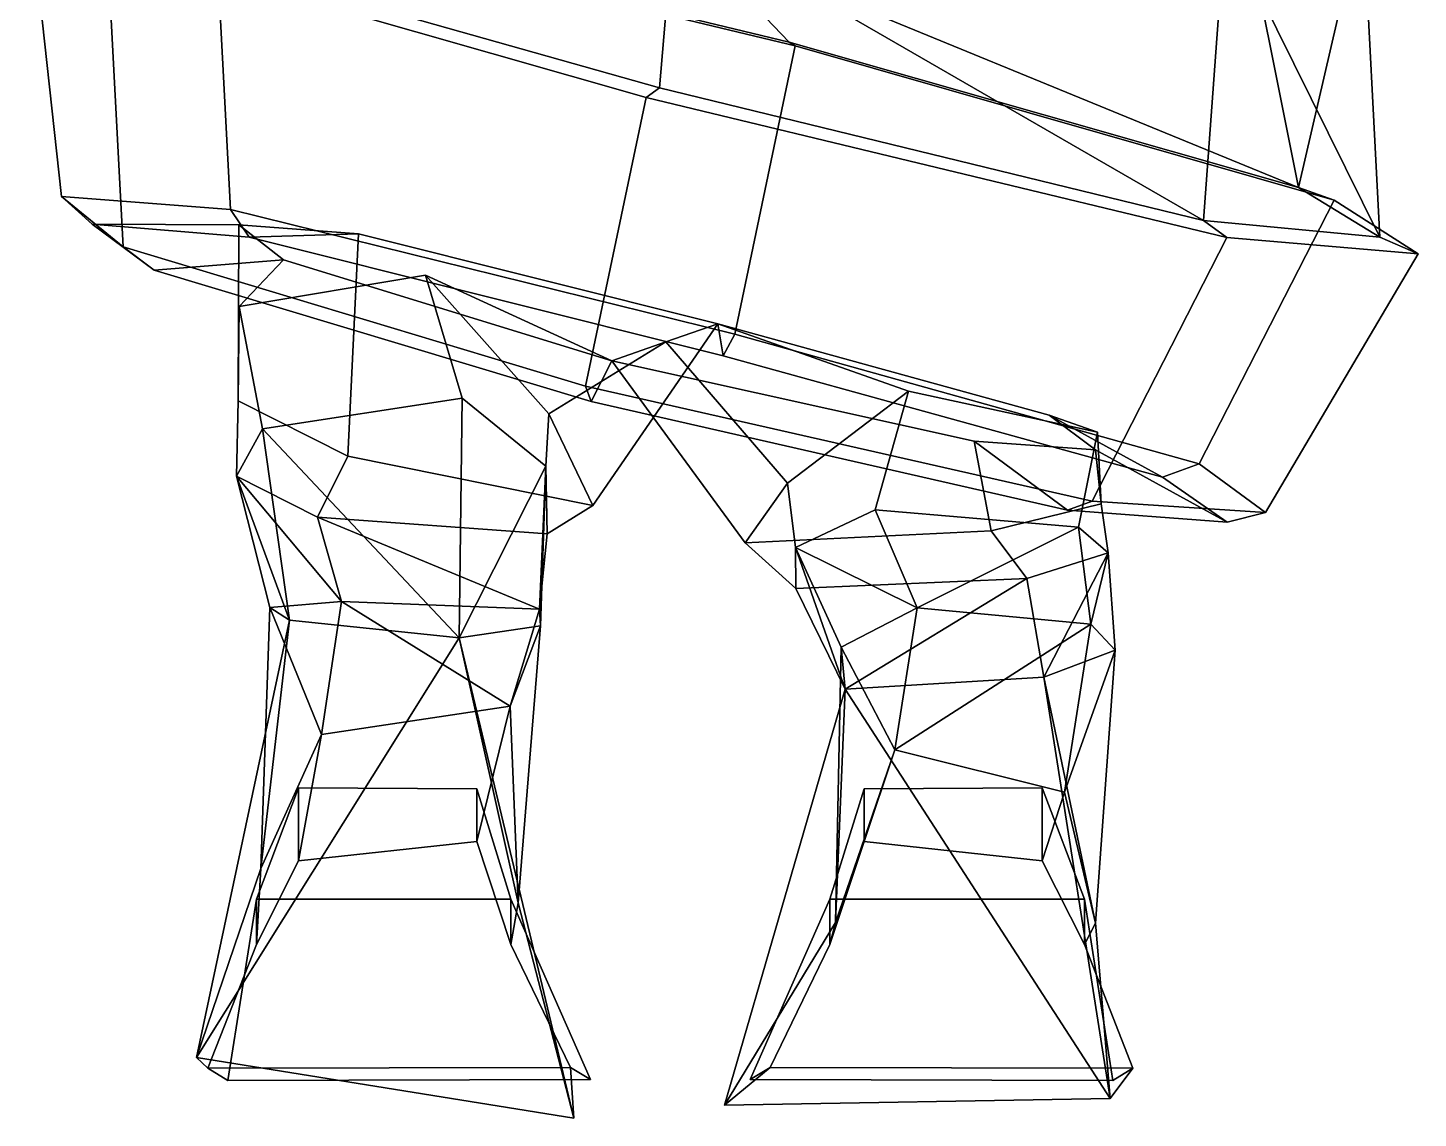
# Model space of a CAD drawing. Extents: x -126 to 173, y -160 to 361.
# Drawn here: x -121 to 136.7, y -160 to 42.1 of the extents above; entities that cross this region are included whole.
import ezdxf

# ---------------------------------------------------------------- set-up
doc = ezdxf.new("R2010")
doc.units = 0

msp = doc.modelspace()

# ---------------------------------------------------------------- linework, layer by layer
for points in [[(-86.37458, 64.610519, 91.9842), (-120.958008, 67.889648, 12.475611), (-114.731804, 10.835861, 8.101144), (-83.418037, 8.415665, 88.061218)], [(-114.731804, 10.835861, 8.101144), (-120.958008, 67.889648, 12.475611), (-106.253075, 57.704224, -81.334549), (-103.296524, 1.509384, -85.25753)], [(114.486641, 12.464676, 55.839771), (103.093857, 69.295105, 80.151215), (1.498597, 58.886078, 111.771317)], [(114.486641, 12.464676, 55.839771), (126.375664, 64.021439, -5.902512), (103.093857, 69.295105, 80.151215)], [(10.031008, -14.713043, 109.429955), (21.251017, 38.746826, 111.458122), (-86.37458, 64.610519, 91.9842), (-83.418037, 8.415665, 88.061218)], [(21.251017, 38.746826, 111.458122), (20.088959, 39.411713, 99.260727), (-81.191521, 63.869995, 82.859711), (-86.37458, 64.610519, 91.9842)], [(-98.783104, 57.75824, -70.519714), (-1.221247, 62.991302, -106.534233), (-3.904082, 30.9823, -114.03511)], [(-81.191521, 63.869995, 82.859711), (20.088959, 39.411713, 99.260727), (1.498597, 58.886078, 111.771317)], [(96.895058, 6.352921, -97.539658), (-3.904082, 30.9823, -114.03511), (-1.221247, 62.991302, -106.534233)], [(96.895058, 6.352921, -97.539658), (-1.221247, 62.991302, -106.534233), (100.899857, 61.213303, -73.926201)], [(129.520599, 3.293686, -22.034912), (100.899857, 61.213303, -73.926201), (126.375664, 64.021439, -5.902512)], [(114.486641, 12.464676, 55.839771), (129.520599, 3.293686, -22.034912), (126.375664, 64.021439, -5.902512)], [(129.520599, 3.293686, -22.034912), (96.895058, 6.352921, -97.539658), (100.899857, 61.213303, -73.926201)], [(-106.253075, 57.704224, -81.334549), (-98.783104, 57.75824, -70.519714), (-3.904082, 30.9823, -114.03511), (-6.367325, 29.149948, -129.457138)], [(-103.296524, 1.509384, -85.25753), (-106.253075, 57.704224, -81.334549), (-6.367325, 29.149948, -129.457138), (-17.600096, -24.312775, -131.483109)], [(114.486641, 12.464676, 55.839771), (1.498597, 58.886078, 111.771317), (20.088959, 39.411713, 99.260727)], [(10.031008, -14.713043, 109.429955), (96.103134, -38.745148, 63.272289), (121.10614, 10.10463, 63.334515), (21.251017, 38.746826, 111.458122)], [(21.251017, 38.746826, 111.458122), (121.10614, 10.10463, 63.334515), (114.486641, 12.464676, 55.839771), (20.088959, 39.411713, 99.260727)], [(101.227654, 3.198334, -109.984238), (-6.367325, 29.149948, -129.457138), (-3.904082, 30.9823, -114.03511), (96.895058, 6.352921, -97.539658)], [(76.22464, -45.651443, -110.046463), (-17.600096, -24.312775, -131.483109), (-6.367325, 29.149948, -129.457138), (101.227654, 3.198334, -109.984238)], [(-83.418037, 8.415665, 88.061218), (-114.731804, 10.835861, 8.101144), (-109.044815, 5.684799, 7.083925), (-79.971947, 3.268784, 78.868179)], [(-114.731804, 10.835861, 8.101144), (-103.296524, 1.509384, -85.25753), (-97.56353, -2.842972, -74.511246), (-109.044815, 5.684799, 7.083925)], [(136.657379, 0.213226, -23.096848), (129.520599, 3.293686, -22.034912), (114.486641, 12.464676, 55.839771), (121.10614, 10.10463, 63.334515)], [(10.031008, -14.713043, 109.429955), (-83.418037, 8.415665, 88.061218), (-79.971947, 3.268784, 78.868179), (7.893211, -18.69725, 97.056183)], [(121.10614, 10.10463, 63.334515), (96.103134, -38.745148, 63.272289), (108.384712, -47.777603, -22.707586), (136.657379, 0.213226, -23.096848)], [(-79.971947, 3.268784, 78.868179), (-109.044815, 5.684799, 7.083925), (-81.866852, 5.57785, 3.777128), (-59.70974, 3.904831, 60.928604)], [(-109.044815, 5.684799, 7.083925), (-97.56353, -2.842972, -74.511246), (-73.610291, -0.924561, -60.269043), (-81.866852, 5.57785, 3.777128)], [(-59.70974, 3.904831, 60.928604), (-81.866852, 5.57785, 3.777128), (-82.00563, -27.0513, 0.584669), (-61.668274, -37.303864, 32.991489)], [(-81.866852, 5.57785, 3.777128), (-73.610291, -0.924561, -60.269043), (-81.809738, -9.549072, -37.031654), (-82.00563, -27.0513, 0.584669)], [(101.227654, 3.198334, -109.984238), (96.895058, 6.352921, -97.539658), (129.520599, 3.293686, -22.034912), (136.657379, 0.213226, -23.096848)], [(7.893211, -18.69725, 97.056183), (-79.971947, 3.268784, 78.868179), (-59.70974, 3.904831, 60.928604), (6.897035, -12.809708, 76.321594)], [(6.897035, -12.809708, 76.321594), (-59.70974, 3.904831, 60.928604), (-61.668274, -37.303864, 32.991489), (-16.260401, -46.460571, 40.314369)], [(108.384712, -47.777603, -22.707586), (76.22464, -45.651443, -110.046463), (101.227654, 3.198334, -109.984238), (136.657379, 0.213226, -23.096848)], [(-103.296524, 1.509384, -85.25753), (-17.600096, -24.312775, -131.483109), (-16.559093, -27.192596, -116.141228), (-97.56353, -2.842972, -74.511246)], [(-97.56353, -2.842972, -74.511246), (-16.559093, -27.192596, -116.141228), (-12.736183, -19.630783, -94.858643), (-73.610291, -0.924561, -60.269043)], [(-73.610291, -0.924561, -60.269043), (-12.736183, -19.630783, -94.858643), (-47.247269, -3.76088, -67.413544), (-81.809738, -9.549072, -37.031654)], [(-77.486954, -32.261414, -24.981911), (-81.809738, -9.549072, -37.031654), (-47.247269, -3.76088, -67.413544), (-40.449181, -26.543182, -46.140446)], [(-24.947981, -39.162506, -26.351976), (-40.449181, -26.543182, -46.140446), (-47.247269, -3.76088, -67.413544), (-24.403282, -29.477623, -16.024652)], [(-12.736183, -19.630783, -94.858643), (-2.726746, -16.153259, -7.587265), (-24.403282, -29.477623, -16.024652), (-47.247269, -3.76088, -67.413544)], [(-82.261909, -41.047279, -6.897353), (-82.00563, -27.0513, 0.584669), (-81.809738, -9.549072, -37.031654), (-77.486954, -32.261414, -24.981911)], [(-2.726746, -16.153259, -7.587265), (6.897035, -12.809708, 76.321594), (-16.260401, -46.460571, 40.314369), (-24.403282, -29.477623, -16.024652)], [(19.830313, -42.308853, -5.66765), (42.212894, -25.254898, 51.340935), (6.897035, -12.809708, 76.321594), (-2.726746, -16.153259, -7.587265)], [(6.897035, -12.809708, 76.321594), (42.212894, -25.254898, 51.340935), (77.22271, -32.858429, 19.133373), (68.301842, -29.724243, 43.252304)], [(7.893211, -18.69725, 97.056183), (6.897035, -12.809708, 76.321594), (68.301842, -29.724243, 43.252304), (89.286125, -41.195892, 55.496418)], [(10.031008, -14.713043, 109.429955), (7.893211, -18.69725, 97.056183), (89.286125, -41.195892, 55.496418), (96.103134, -38.745148, 63.272289)], [(19.830313, -42.308853, -5.66765), (-2.726746, -16.153259, -7.587265), (-12.736183, -19.630783, -94.858643), (11.972132, -53.374825, -70.131378)], [(71.694534, -47.307648, -97.883011), (54.401291, -34.553635, -77.945343), (-12.736183, -19.630783, -94.858643), (-16.559093, -27.192596, -116.141228)], [(54.401291, -34.553635, -77.945343), (57.566216, -51.136383, -59.823627), (11.972132, -53.374825, -70.131378), (-12.736183, -19.630783, -94.858643)], [(76.22464, -45.651443, -110.046463), (71.694534, -47.307648, -97.883011), (-16.559093, -27.192596, -116.141228), (-17.600096, -24.312775, -131.483109)], [(36.054993, -47.258163, 18.639465), (42.212894, -25.254898, 51.340935), (19.830313, -42.308853, -5.66765), (21.287758, -54.262878, -4.388017)], [(36.054993, -47.258163, 18.639465), (73.712822, -50.496582, -2.706782), (77.22271, -32.858429, 19.133373), (42.212894, -25.254898, 51.340935)], [(-67.283119, -48.641083, 3.447013), (-61.668274, -37.303864, 32.991489), (-82.00563, -27.0513, 0.584669), (-82.261909, -41.047279, -6.897353)], [(-41.028893, -70.999786, -41.377972), (-77.486954, -32.261414, -24.981911), (-40.449181, -26.543182, -46.140446)], [(-41.028893, -70.999786, -41.377972), (-40.449181, -26.543182, -46.140446), (-24.947981, -39.162506, -26.351976)], [(-24.750975, -51.742668, -2.403639), (-24.947981, -39.162506, -26.351976), (-24.403282, -29.477623, -16.024652), (-16.260401, -46.460571, 40.314369)], [(68.301842, -29.724243, 43.252304), (77.22271, -32.858429, 19.133373), (77.889, -46.173302, -21.442001), (76.862686, -36.120941, -18.140816)], [(89.286125, -41.195892, 55.496418), (68.301842, -29.724243, 43.252304), (76.862686, -36.120941, -18.140816), (101.242859, -49.558487, -21.953352)], [(-72.476135, -67.733818, -23.027939), (-82.261909, -41.047279, -6.897353), (-77.486954, -32.261414, -24.981911)], [(-72.476135, -67.733818, -23.027939), (-77.486954, -32.261414, -24.981911), (-41.028893, -70.999786, -41.377972)], [(73.712822, -50.496582, -2.706782), (79.244217, -55.253532, -22.087603), (77.889, -46.173302, -21.442001), (77.22271, -32.858429, 19.133373)], [(76.862686, -36.120941, -18.140816), (77.889, -46.173302, -21.442001), (57.566216, -51.136383, -59.823627), (54.401291, -34.553635, -77.945343)], [(101.242859, -49.558487, -21.953352), (76.862686, -36.120941, -18.140816), (54.401291, -34.553635, -77.945343), (71.694534, -47.307648, -97.883011)], [(-24.750975, -51.742668, -2.403639), (-16.260401, -46.460571, 40.314369), (-61.668274, -37.303864, 32.991489), (-67.283119, -48.641083, 3.447013)], [(-62.818188, -64.256767, 2.49551), (-67.283119, -48.641083, 3.447013), (-82.261909, -41.047279, -6.897353)], [(-62.818188, -64.256767, 2.49551), (-82.261909, -41.047279, -6.897353), (-76.084625, -65.350777, -6.954724)], [(-76.084625, -65.350777, -6.954724), (-82.261909, -41.047279, -6.897353), (-72.476135, -67.733818, -23.027939)], [(-25.955379, -68.78109, -23.854679), (-41.028893, -70.999786, -41.377972), (-24.947981, -39.162506, -26.351976)], [(-26.170507, -65.650482, -2.111129), (-25.955379, -68.78109, -23.854679), (-24.947981, -39.162506, -26.351976)], [(-26.170507, -65.650482, -2.111129), (-24.947981, -39.162506, -26.351976), (-24.750975, -51.742668, -2.403639)], [(96.103134, -38.745148, 63.272289), (89.286125, -41.195892, 55.496418), (101.242859, -49.558487, -21.953352), (108.384712, -47.777603, -22.707586)], [(21.287758, -54.262878, -4.388017), (19.830313, -42.308853, -5.66765), (11.972132, -53.374825, -70.131378), (21.351278, -61.833862, -33.131504)], [(79.244217, -55.253532, -22.087603), (64.155411, -59.970795, -36.357914), (57.566216, -51.136383, -59.823627), (77.889, -46.173302, -21.442001)], [(108.384712, -47.777603, -22.707586), (101.242859, -49.558487, -21.953352), (71.694534, -47.307648, -97.883011), (76.22464, -45.651443, -110.046463)], [(-26.170507, -65.650482, -2.111129), (-24.750975, -51.742668, -2.403639), (-67.283119, -48.641083, 3.447013)], [(-26.170507, -65.650482, -2.111129), (-67.283119, -48.641083, 3.447013), (-62.818188, -64.256767, 2.49551)], [(43.847717, -65.425331, 33.070896), (36.054993, -47.258163, 18.639465), (21.287758, -54.262878, -4.388017)], [(43.847717, -65.425331, 33.070896), (73.712822, -50.496582, -2.706782), (36.054993, -47.258163, 18.639465)], [(64.155411, -59.970795, -36.357914), (21.351278, -61.833862, -33.131504), (11.972132, -53.374825, -70.131378), (57.566216, -51.136383, -59.823627)], [(43.847717, -65.425331, 33.070896), (75.983627, -68.445854, 14.252722), (73.712822, -50.496582, -2.706782)], [(75.983627, -68.445854, 14.252722), (79.244217, -55.253532, -22.087603), (73.712822, -50.496582, -2.706782)], [(43.847717, -65.425331, 33.070896), (21.287758, -54.262878, -4.388017), (29.730335, -72.734886, 12.319935)], [(30.493597, -80.52903, -14.073616), (21.287758, -54.262878, -4.388017), (21.351278, -61.833862, -33.131504)], [(29.730335, -72.734886, 12.319935), (21.287758, -54.262878, -4.388017), (30.493597, -80.52903, -14.073616)], [(67.303452, -78.26326, -16.391212), (64.155411, -59.970795, -36.357914), (79.244217, -55.253532, -22.087603)], [(80.485954, -73.290512, -3.239524), (67.303452, -78.26326, -16.391212), (79.244217, -55.253532, -22.087603)], [(75.983627, -68.445854, 14.252722), (80.485954, -73.290512, -3.239524), (79.244217, -55.253532, -22.087603)], [(30.493597, -80.52903, -14.073616), (21.351278, -61.833862, -33.131504), (64.155411, -59.970795, -36.357914)], [(67.303452, -78.26326, -16.391212), (30.493597, -80.52903, -14.073616), (64.155411, -59.970795, -36.357914)], [(-66.55426, -88.898491, 3.353332), (-62.818188, -64.256767, 2.49551), (-76.084625, -65.350777, -6.954724)], [(-66.55426, -88.898491, 3.353332), (-31.57893, -83.663094, 0.546138), (-62.818188, -64.256767, 2.49551)], [(-31.57893, -83.663094, 0.546138), (-26.170507, -65.650482, -2.111129), (-62.818188, -64.256767, 2.49551)], [(-77.785812, -113.77317, -0.346834), (-66.55426, -88.898491, 3.353332), (-76.084625, -65.350777, -6.954724)], [(-77.785812, -113.77317, -0.346834), (-76.084625, -65.350777, -6.954724), (-72.476135, -67.733818, -23.027939)], [(-31.57893, -83.663094, 0.546138), (-25.955379, -68.78109, -23.854679), (-26.170507, -65.650482, -2.111129)], [(39.68066, -91.744583, 20.762478), (43.847717, -65.425331, 33.070896), (29.730335, -72.734886, 12.319935)], [(39.68066, -91.744583, 20.762478), (75.983627, -68.445854, 14.252722), (43.847717, -65.425331, 33.070896)], [(-89.71891, -148.776917, -9.884572), (-77.785812, -113.77317, -0.346834), (-72.476135, -67.733818, -23.027939)], [(-89.71891, -148.776917, -9.884572), (-72.476135, -67.733818, -23.027939), (-41.028893, -70.999786, -41.377972)], [(-30.072639, -120.134727, -12.869261), (-41.028893, -70.999786, -41.377972), (-25.955379, -68.78109, -23.854679)], [(-30.072639, -120.134727, -12.869261), (-25.955379, -68.78109, -23.854679), (-31.57893, -83.663094, 0.546138)], [(71.152176, -99.618919, 4.135436), (75.983627, -68.445854, 14.252722), (39.68066, -91.744583, 20.762478)], [(71.152176, -99.618919, 4.135436), (80.485954, -73.290512, -3.239524), (75.983627, -68.445854, 14.252722)], [(-19.760141, -160.027985, -29.445097), (-89.71891, -148.776917, -9.884572), (-41.028893, -70.999786, -41.377972)], [(-19.760141, -160.027985, -29.445097), (-41.028893, -70.999786, -41.377972), (-30.072639, -120.134727, -12.869261)], [(28.66857, -123.724754, 0.087854), (39.68066, -91.744583, 20.762478), (29.730335, -72.734886, 12.319935)], [(28.66857, -123.724754, 0.087854), (29.730335, -72.734886, 12.319935), (30.493597, -80.52903, -14.073616)], [(76.89727, -123.906609, -11.58005), (67.303452, -78.26326, -16.391212), (80.485954, -73.290512, -3.239524)], [(76.89727, -123.906609, -11.58005), (80.485954, -73.290512, -3.239524), (71.152176, -99.618919, 4.135436)], [(79.598946, -156.38736, -35.343121), (30.493597, -80.52903, -14.073616), (67.303452, -78.26326, -16.391212)], [(79.598946, -156.38736, -35.343121), (67.303452, -78.26326, -16.391212), (76.89727, -123.906609, -11.58005)], [(8.147656, -157.638489, -19.772306), (28.66857, -123.724754, 0.087854), (30.493597, -80.52903, -14.073616)], [(8.147656, -157.638489, -19.772306), (30.493597, -80.52903, -14.073616), (79.598946, -156.38736, -35.343121)], [(-31.57893, -83.663094, 0.546138), (-66.55426, -88.898491, 3.353332), (-70.777412, -112.334427, 35.947453), (-37.787899, -108.736435, 35.947453)], [(-30.072639, -120.134727, -12.869261), (-31.57893, -83.663094, 0.546138), (-37.787899, -108.736435, 35.947453), (-31.473774, -127.827744, 43.725594)], [(-77.785812, -113.77317, -0.346834), (-78.613716, -127.827744, 43.725594), (-70.777412, -112.334427, 35.947453), (-66.55426, -88.898491, 3.353332)], [(28.66857, -123.724754, 0.087854), (27.673773, -127.827744, 43.725594), (33.987896, -108.736435, 35.947453), (39.68066, -91.744583, 20.762478)], [(39.68066, -91.744583, 20.762478), (33.987896, -108.736435, 35.947453), (66.977409, -112.334427, 35.947453), (71.152176, -99.618919, 4.135436)], [(-31.473774, -119.444244, 102.617195), (-37.787899, -98.998032, 87.801697), (-70.777412, -98.812729, 87.801697), (-78.613716, -119.444244, 102.617195)], [(-78.613716, -119.444244, 102.617195), (-70.777412, -98.812729, 87.801697), (-70.777412, -112.334427, 35.947453), (-78.613716, -127.827744, 43.725594)], [(-37.787899, -98.998032, 87.801697), (-37.787899, -108.736435, 35.947453), (-70.777412, -112.334427, 35.947453), (-70.777412, -98.812729, 87.801697)], [(-31.473774, -119.444244, 102.617195), (-31.473774, -127.827744, 43.725594), (-37.787899, -108.736435, 35.947453), (-37.787899, -98.998032, 87.801697)], [(27.673773, -119.444244, 102.617195), (74.813721, -119.444244, 102.617195), (66.977409, -98.812729, 87.801697), (33.987896, -98.998032, 87.801697)], [(27.673773, -119.444244, 102.617195), (33.987896, -98.998032, 87.801697), (33.987896, -108.736435, 35.947453), (27.673773, -127.827744, 43.725594)], [(33.987896, -98.998032, 87.801697), (66.977409, -98.812729, 87.801697), (66.977409, -112.334427, 35.947453), (33.987896, -108.736435, 35.947453)], [(74.813721, -119.444244, 102.617195), (74.813721, -127.827744, 43.725594), (66.977409, -112.334427, 35.947453), (66.977409, -98.812729, 87.801697)], [(76.89727, -123.906609, -11.58005), (71.152176, -99.618919, 4.135436), (66.977409, -112.334427, 35.947453), (74.813721, -127.827744, 43.725594)], [(-89.71891, -148.776917, -9.884572), (-87.594154, -150.723206, 36.317848), (-78.613716, -127.827744, 43.725594), (-77.785812, -113.77317, -0.346834)], [(-83.890282, -153.02951, 102.617195), (-78.613716, -119.444244, 102.617195), (-78.613716, -127.827744, 43.725594), (-87.594154, -150.723206, 36.317848)], [(-16.70689, -152.844193, 102.617195), (-31.473774, -119.444244, 102.617195), (-78.613716, -119.444244, 102.617195), (-83.890282, -153.02951, 102.617195)], [(-16.70689, -152.844193, 102.617195), (-20.410763, -150.61731, 32.613968), (-31.473774, -127.827744, 43.725594), (-31.473774, -119.444244, 102.617195)], [(-19.760141, -160.027985, -29.445097), (-30.072639, -120.134727, -12.869261), (-31.473774, -127.827744, 43.725594), (-20.410763, -150.61731, 32.613968)], [(12.906889, -152.844193, 102.617195), (80.090286, -153.02951, 102.617195), (74.813721, -119.444244, 102.617195), (27.673773, -119.444244, 102.617195)], [(12.906889, -152.844193, 102.617195), (27.673773, -119.444244, 102.617195), (27.673773, -127.827744, 43.725594), (16.610764, -150.61731, 32.613968)], [(80.090286, -153.02951, 102.617195), (83.794151, -150.723206, 36.317848), (74.813721, -127.827744, 43.725594), (74.813721, -119.444244, 102.617195)], [(8.147656, -157.638489, -19.772306), (16.610764, -150.61731, 32.613968), (27.673773, -127.827744, 43.725594), (28.66857, -123.724754, 0.087854)], [(79.598946, -156.38736, -35.343121), (76.89727, -123.906609, -11.58005), (74.813721, -127.827744, 43.725594), (83.794151, -150.723206, 36.317848)], [(-89.71891, -148.776917, -9.884572), (-19.760141, -160.027985, -29.445097), (-20.410763, -150.61731, 32.613968), (-87.594154, -150.723206, 36.317848)], [(-83.890282, -153.02951, 102.617195), (-87.594154, -150.723206, 36.317848), (-20.410763, -150.61731, 32.613968), (-16.70689, -152.844193, 102.617195)], [(79.598946, -156.38736, -35.343121), (83.794151, -150.723206, 36.317848), (16.610764, -150.61731, 32.613968), (8.147656, -157.638489, -19.772306)], [(80.090286, -153.02951, 102.617195), (12.906889, -152.844193, 102.617195), (16.610764, -150.61731, 32.613968), (83.794151, -150.723206, 36.317848)]]:
    msp.add_3dface(points)

doc.saveas('drawing.dxf')
